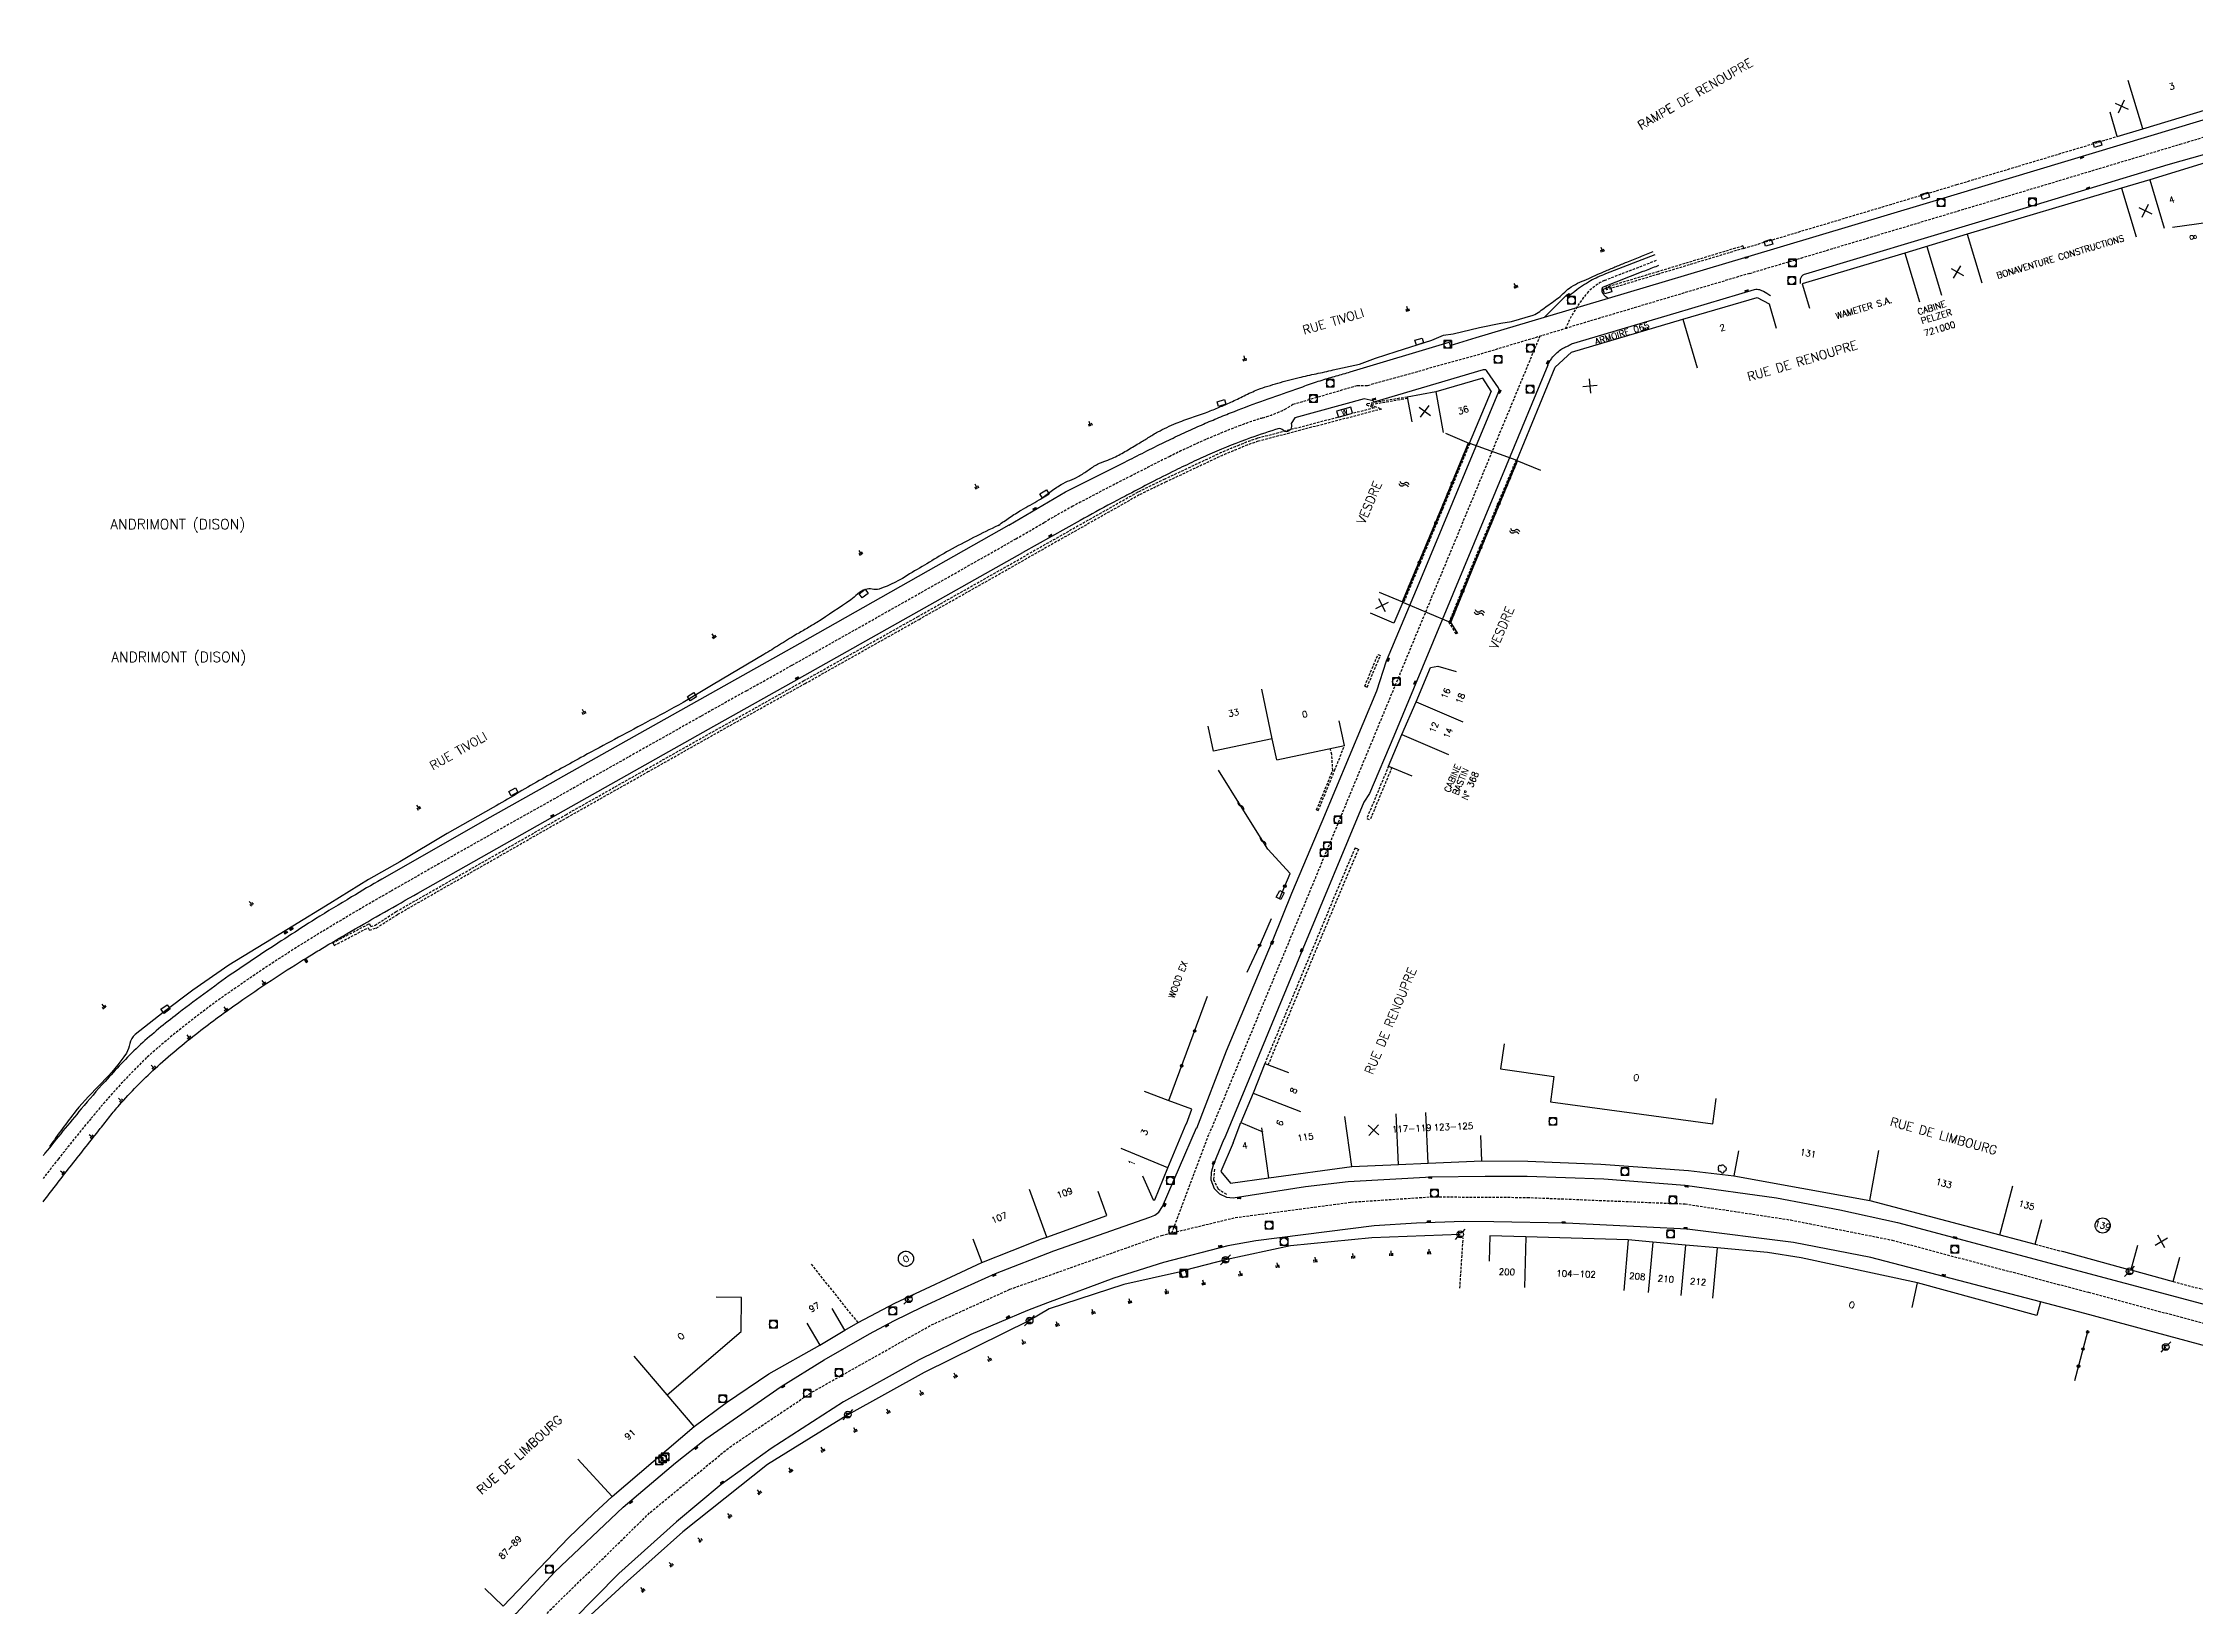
# Model space of a CAD drawing. Header units: millimetres. Extents: x 257000 to 258000, y 143999 to 144912.
# Drawn here: x 257000 to 257425.2, y 144549.3 to 144858.3 of the extents above; entities that cross this region are included whole.
import ezdxf
from ezdxf.enums import TextEntityAlignment as Align

# ---------------------------------------------------------------- set-up
doc = ezdxf.new("R2010")
doc.units = ezdxf.units.MM
doc.linetypes.add('DASHED', pattern=[0.75, 0.5, -0.25])
doc.layers.get('0').update_dxf_attribs({"linetype": 'CONTINUOUS'})
for name, color, linetype in [('W0001', 6, 'DASHED'), ('W0008', 7, 'CONTINUOUS'), ('W0100', 7, 'CONTINUOUS'), ('W0112', 1, 'DASHED'), ('W0120', 7, 'CONTINUOUS'), ('W0211', 2, 'CONTINUOUS'), ('W0300', 7, 'CONTINUOUS'), ('W0310', 3, 'CONTINUOUS'), ('W0322', 7, 'CONTINUOUS'), ('W0400', 7, 'CONTINUOUS'), ('W0420', 7, 'CONTINUOUS'), ('W0471', 7, 'CONTINUOUS'), ('W0500', 5, 'DASHED'), ('W0980', 7, 'CONTINUOUS'), ('W0984', 7, 'CONTINUOUS'), ('W0989', 7, 'CONTINUOUS'), ('W0991', 7, 'CONTINUOUS'), ('W1102', 7, 'CONTINUOUS'), ('W1471', 7, 'CONTINUOUS')]:
    doc.layers.add(name, color=color, linetype=linetype)
doc.styles.get("Standard").update_dxf_attribs({"font": 'romans.shx', "width": 0.85})

# ---------------------------------------------------------------- blocks, each defined once
blk = doc.blocks.new('t211o')
at = {"color": 0, "linetype": 'Continuous'}
for p, q in [((-0.29, 0.5), (-0.29, 0)), ((0, 1), (0, 0)), ((0.29, 0.5), (0.29, 0))]:
    blk.add_line(p, q, dxfattribs=at)
blk = doc.blocks.new('t991o')
at = {"color": 0, "linetype": 'Continuous'}
for p, q in [((-1, 1), (1, -1)), ((-1, -1), (1, 1))]:
    blk.add_line(p, q, dxfattribs=at)
blk = doc.blocks.new('t322o')
at = {"color": 0, "linetype": 'Continuous'}
for radius in [0.25, 0.15]:
    blk.add_circle((0, 0), radius, dxfattribs=at)
blk = doc.blocks.new('T471')
for p, q in [((-0.333334, 0.333334), (-0.333334, -0.333334)), ((-0.333334, 0.333334), (0.333334, 0.333334)), ((-0.333334, 0), (0, 0)), ((0.500001, 0.500001), (1.000002, 1.000002)), ((-0.500001, -0.500001), (-1.000002, -1.000002)), ((-0.333334, -0.333334), (0.333334, -0.333334))]:
    blk.add_line(p, q)
blk.add_ellipse((0, 0), major_axis=(0.471405, 0.471405), ratio=1, start_param=5.4977871438, end_param=11.780972451)
blk = doc.blocks.new('T420')
for p, q in [((0.75, 0.75), (-0.75, 0.75)), ((-0.75, 0.75), (-0.75, -0.75)), ((0.75, 0.75), (0.75, -0.75)), ((0.75, -0.75), (-0.75, -0.75))]:
    blk.add_line(p, q)
blk.add_ellipse((0, 0), major_axis=(-0.53, 0.53), ratio=1, start_param=3.926991, end_param=10.210176)
blk = doc.blocks.new('T400')
for p, q in [((-0.15, 0.3), (0.15, 0.3)), ((-0.15, -0.25), (-0.15, 0.3)), ((-0.15, 0.15), (0.15, 0.15)), ((-0.15, 0), (0.15, 0)), ((0.15, 0.3), (0.15, -0.25)), ((-0.15, -0.15), (0.15, -0.15)), ((-0.15, -0.25), (-0.15, -0.3)), ((-0.15, -0.3), (0.15, -0.3)), ((0.15, -0.3), (0.15, -0.25))]:
    blk.add_line(p, q)
blk = doc.blocks.new('T300')
for p, q in [((-0.8, 0.51), (-0.86, 0.34)), ((-0.86, 0.34), (-0.86, 0.17)), ((-0.86, 0.17), (-0.74, 0.06)), ((-0.69, 0.63), (-0.8, 0.51)), ((-0.8, -0.06), (-0.74, 0.06)), ((-0.74, 0.06), (-0.69, 0.11)), ((-0.57, 0.69), (-0.69, 0.63)), ((-0.46, 0.69), (-0.57, 0.69)), ((-0.29, 0.63), (-0.46, 0.69)), ((-0.29, 0.63), (-0.17, 0.74)), ((-0.23, 0.57), (-0.29, 0.63)), ((-0.17, 0.74), (-0.06, 0.8)), ((-0.06, 0.8), (0.06, 0.8)), ((0.06, 0.8), (0.23, 0.74)), ((0.23, 0.74), (0.34, 0.63)), ((0.34, 0.63), (0.4, 0.51)), ((0.46, 0.46), (0.34, 0.46)), ((0.4, 0.51), (0.4, 0.46)), ((0.57, 0.4), (0.46, 0.46)), ((0.57, 0.4), (0.69, 0.29)), ((0.69, 0.29), (0.74, 0.17)), ((0.74, 0.06), (0.69, -0.17)), ((0.74, 0.17), (0.74, 0.06)), ((-0.8, -0.17), (-0.8, -0.06)), ((-0.8, -0.23), (-0.8, -0.17)), ((-0.74, -0.34), (-0.8, -0.23)), ((-0.69, -0.4), (-0.74, -0.34)), ((-0.51, -0.46), (-0.69, -0.4)), ((-0.4, -0.46), (-0.51, -0.46)), ((-0.4, -0.46), (-0.34, -0.46)), ((-0.34, -0.46), (-0.34, -0.4)), ((-0.34, -0.51), (-0.34, -0.46)), ((-0.29, -0.63), (-0.34, -0.51)), ((-0.17, -0.74), (-0.29, -0.63)), ((-0.06, -0.8), (-0.17, -0.74)), ((0.06, -0.8), (-0.06, -0.8)), ((0.17, -0.74), (0.06, -0.8)), ((0.23, -0.69), (0.17, -0.74)), ((0.29, -0.46), (0.23, -0.46)), ((0.29, -0.63), (0.23, -0.69)), ((0.46, -0.4), (0.29, -0.46)), ((0.34, -0.51), (0.29, -0.63)), ((0.34, -0.51), (0.34, -0.46)), ((0.57, -0.34), (0.46, -0.4)), ((0.63, -0.29), (0.57, -0.34)), ((0.69, -0.17), (0.63, -0.29))]:
    blk.add_line(p, q)
blk = doc.blocks.new('T1471')
at = {"color": 0, "linetype": 'Continuous', "flags": 128}
blk.add_lwpolyline([(-0.75, -0.5), (-0.75, 0.5), (0.75, 0.5), (0.75, -0.5), (-0.75, -0.5)], dxfattribs=at)
blk = doc.blocks.new('t500o')
at = {"color": 0, "linetype": 'Continuous'}
for centre, start, end in [((-0.5, 0.625), 216.8699, 323.1301), ((0.5, -0.125), 36.8699, 143.1301), ((0.5, -0.625), 36.8699, 143.1301), ((-0.5, 0.125), 216.8699, 323.1301)]:
    blk.add_arc(centre, 0.625, start, end, dxfattribs=at)
blk = doc.blocks.new('t310o')
at = {"color": 0, "linetype": 'Continuous'}
for centre, start, end in [((-0.5, 0.38), 216.8699, 323.1304), ((0.5, -0.37), 36.8699, 143.1303)]:
    blk.add_arc(centre, 0.625, start, end, dxfattribs=at)

msp = doc.modelspace()

# ---------------------------------------------------------------- linework, layer by layer
at = {"layer": 'W0001'}
for p, q in [((257308.26, 144811.46), (257318.6, 144815.45)), ((257336.9, 144812.83), (257300.79, 144802.04)), ((257283.88, 144796.97), (257300.79, 144802.04)), ((257295.5, 144800.46), (257230.28, 144643.02)), ((257261.5, 144790.72), (257283.88, 144796.97)), ((257259.43, 144790.71), (257261.5, 144790.72)), ((257222.84, 144623.33), (257230.23, 144643.02))]:
    msp.add_line(p, q, dxfattribs=at)
for points in [[(257336.9, 144812.83), (257347.08, 144815.87), (257392.28, 144829.44), (257421.88, 144838.34), (257437.88, 144843.16), (257459.78, 144849.75)], [(257245.11, 144785.96), (257246.75, 144786.98), (257259.43, 144790.71)], [(257000, 144405.47), (257005.17, 144414.1), (257038.68, 144465.76), (257056.13, 144492.23), (257068.67, 144510.98), (257078.04, 144523.04), (257089.52, 144536.98), (257100.06, 144548.81), (257119.86, 144568.14), (257135.55, 144581.03), (257151.84, 144591.92), (257175.38, 144605.16), (257190.84, 144612.19), (257220.83, 144622.85), (257235.36, 144626.36), (257258.2, 144629.41), (257274.13, 144630.46), (257292.99, 144630.34), (257324.15, 144629.06), (257345, 144625.89), (257365.03, 144621.91), (257403.81, 144611.6), (257430.4, 144604.46)]]:
    msp.add_lwpolyline(points, dxfattribs=at)
for points in [[(257300.57, 144801.97, -0.080921), (257305.1, 144809.26, -0.080163), (257308.26, 144811.46)], [(257000, 144634.07, -0.003619), (257003.02, 144637.93, -0.008931), (257009.42, 144645.88, -0.028701), (257020.44, 144657.96, -0.031804), (257038.08, 144671.76, -0.016533), (257055.11, 144682.83, -0.007693), (257068.62, 144690.79, -0.00239), (257099.16, 144708.07, -0.000443), (257129.86, 144725.35, -0.000291), (257138.88, 144730.42, 0.000437), (257147.9, 144735.48, 0.001109), (257192.04, 144760.4, 0.002474), (257197.66, 144763.65, -0.006802), (257203.31, 144766.86, -0.006478), (257214.9, 144772.88, -0.005215), (257222.43, 144776.7, -0.010185), (257229.54, 144780.02, -0.011438), (257236.4, 144782.82, -0.014054), (257240.78, 144784.29, 0.035626), (257245.11, 144785.96)]]:
    msp.add_lwpolyline(points, format="xyb", dxfattribs=at)
at = {"layer": 'W0008'}
for p, q in [((257296.38, 144804.17), (257300.73, 144808.56)), ((257201.86, 144769.67), (257213.55, 144775.54)), ((257190.64, 144763.12), (257201.86, 144769.67))]:
    msp.add_line(p, q, dxfattribs=at)
for points in [[(257335.93, 144815.99), (257371.8, 144826.72), (257421, 144841.51), (257455.69, 144851.97, -0.008752), (257458.74, 144852.88, -0.018722), (257464.51, 144854.2, -0.013397), (257468.45, 144854.76), (257495.83, 144858.32)], [(257432.38, 144819.66), (257430.29, 144834.01), (257426.73, 144836.31), (257419.47, 144834.24), (257393.49, 144826.38), (257347.97, 144812.68, 0.07499), (257347.44, 144812.48, 0.109259), (257347.08, 144812.09, 0.098968), (257346.87, 144811.52, 0.095394), (257346.9, 144810.84)], [(257213.55, 144775.54, -0.002689), (257217.44, 144777.54, -0.004287), (257221.37, 144779.49, -0.003906), (257224.83, 144781.13, -0.004586), (257228.31, 144782.72, -0.003982), (257231.36, 144784.04, -0.006876), (257234.44, 144785.3, -0.007653), (257240.39, 144787.52, -0.000727), (257246.38, 144789.64, -0.000896), (257249.45, 144790.73, -0.007086), (257252.53, 144791.77, -0.008173), (257255.3, 144792.59, 0.003875), (257258.06, 144793.39), (257277.59, 144799.24), (257277.82, 144798.61), (257282.95, 144800.17), (257296.38, 144804.17), (257309.02, 144807.93), (257335.93, 144815.99)], [(257318.21, 144816.47), (257308.47, 144812.72, 0.035493), (257305.49, 144811.34, 0.032167), (257302.39, 144809.28, 0.025181), (257301.04, 144808.18), (257300.73, 144808.56)], [(257308.98, 144807.91, -0.103997), (257308.14, 144808.58, -0.113156), (257307.81, 144809.23, -0.059586), (257307.78, 144809.54, -0.068947), (257307.82, 144809.84, -0.038609), (257307.89, 144810.04, -0.191448), (257308.05, 144810.2), (257315.92, 144813.24, 0.000718), (257317.18, 144813.73, 0.00175), (257318.43, 144814.22, -0.005155), (257318.71, 144814.33, 0.008313), (257318.99, 144814.44)], [(257297.05, 144794.69, -0.034494), (257297.42, 144795.43, -0.033836), (257297.89, 144796.11, -0.033712), (257298.7, 144797.02, -0.037357), (257299.64, 144797.8, -0.051056), (257300.57, 144798.31, 0.026814), (257301.53, 144798.77), (257301.74, 144798.89), (257322.4, 144805.06), (257337.87, 144809.67)], [(257337.87, 144809.67, -0.106245), (257338.88, 144809.62, -0.069472), (257340.31, 144808.9, -0.031912), (257341.05, 144808.39)], [(257287.39, 144789.52, 0.072174), (257287.45, 144789.67, 0.070714), (257287.46, 144789.84, 0.138614), (257287.33, 144790.22), (257285.09, 144793.48, 0.145338), (257284.8, 144793.76, 0.173002), (257284.32, 144793.77), (257262.69, 144787.37), (257262.59, 144787.69), (257260.79, 144788.04), (257247.12, 144784.33), (257246.39, 144783.17), (257246.47, 144782.86, -0.523795), (257245.13, 144781.59, 0.189826), (257244.01, 144782.19, 0.013856), (257238.36, 144780.33, 0.013797), (257230.78, 144777.33, 0.009233), (257227.27, 144775.73, 0.004572), (257223.5, 144773.91, 0.003996), (257218.65, 144771.48, 0.00269), (257214.38, 144769.24, 0.002081), (257210.99, 144767.45, 0.004877), (257204.75, 144764.05), (257193.45, 144757.69)], [(257190.64, 144763.12), (257149.4, 144739.75), (257098.98, 144711.4), (257088.2, 144705.36), (257066.86, 144693.19, 0.005519), (257060.91, 144689.68, 0.004645), (257053.78, 144685.34, 0.006135), (257048.41, 144681.88)], [(257051.43, 144677.3, -0.001669), (257053.92, 144678.82, -0.001661), (257056.43, 144680.33, -0.001684), (257058.61, 144681.62, -0.001591), (257060.8, 144682.9, -0.001763), (257067.39, 144686.68, -0.000921), (257073.99, 144690.42), (257100.66, 144705.48), (257131.4, 144722.82), (257149.36, 144732.88), (257193.45, 144757.69)], [(257048.41, 144681.88, 0.009345), (257037.49, 144674.65, 0.012569), (257026.07, 144666.23, 0.021657), (257018.78, 144660.11, 0.019897), (257012.23, 144653.26, 0.009687), (257007.54, 144647.83, 0.005051), (257000.37, 144639.06, 0.000476), (257000, 144638.59)], [(257000, 144629.5, 0.002621), (257002.84, 144633.15, -0.002173), (257005.67, 144636.8, -0.000237), (257008.48, 144640.37, -0.00154), (257011.3, 144643.94, 0.001713), (257013.16, 144646.3, -0.015068), (257015.07, 144648.61, -0.0121), (257018.5, 144652.3, -0.012227), (257022.11, 144655.81, -0.013611), (257026.32, 144659.48, -0.006562), (257030.66, 144662.98, -0.008364), (257034.63, 144665.98, -0.006016), (257038.67, 144668.87, -0.00621), (257045, 144673.17, -0.00675), (257051.43, 144677.3)]]:
    msp.add_lwpolyline(points, format="xyb", dxfattribs=at)
for points in [[(257297.05, 144794.69), (257288.82, 144774.85), (257276.21, 144744.39), (257266.64, 144721.43), (257261.87, 144710.14), (257260.77, 144708.39), (257248.69, 144679.46), (257233.15, 144641.84)], [(257227.75, 144644.05), (257233.6, 144659.26), (257242.82, 144681.29), (257246.56, 144690.42), (257252.54, 144704.6), (257263.31, 144730.41), (257265.22, 144736.32), (257271.66, 144751.67), (257287.39, 144789.52)], [(257188.05, 144615.29), (257199.52, 144619.79), (257218.51, 144626.45), (257219.46, 144626.85), (257220.27, 144627.43), (257220.97, 144628.54), (257227.69, 144644.06)], [(257233.09, 144641.85), (257230.99, 144636.74), (257230.58, 144635.27), (257230.54, 144633.83), (257231.2, 144632.13), (257232.28, 144631.05), (257233.62, 144630.38), (257234.92, 144630.24), (257249.26, 144632.53), (257257.65, 144633.49), (257274.11, 144634.42), (257284.68, 144634.56), (257292.96, 144634.51)], [(257284.03, 144637.57), (257293.13, 144637.51), (257307.55, 144636.9), (257324.83, 144635.64), (257333.79, 144634.61)], [(257292.96, 144634.51), (257308.1, 144634.01), (257324.11, 144632.76), (257342.19, 144630.29), (257354.7, 144627.9), (257366.1, 144625.4), (257433, 144607.55), (257456.06, 144601.53), (257474.63, 144597.34)], [(257286.42, 144625.55), (257280.39, 144625.56), (257271.13, 144625.27), (257262.77, 144624.74), (257239.45, 144621.8), (257233.9, 144620.8), (257221.18, 144617.46), (257211.42, 144614.37), (257198.27, 144609.5), (257194.33, 144608)], [(257523.82, 144581.78), (257508.61, 144583.57), (257492.44, 144586.02), (257483.58, 144587.52), (257461.43, 144592.21), (257445.58, 144596.06), (257429.7, 144600.27), (257403.06, 144607.43), (257394.35, 144609.75), (257360.85, 144618.48), (257345.6, 144621.47), (257324.55, 144624.05), (257300.66, 144625.24), (257286.42, 144625.55)], [(257398.86, 144619.63), (257411.51, 144616.2), (257412.16, 144616.03)], [(257114.55, 144569.15), (257124.86, 144577.95), (257130.87, 144582.69), (257145.7, 144593.03), (257154.19, 144598.27), (257163.17, 144603.4), (257167.97, 144605.94), (257173.64, 144608.74), (257179.88, 144611.65), (257188.05, 144615.29)], [(257158.3, 144604.1), (257160.89, 144605.62), (257168.16, 144609.46), (257185.31, 144617.51)], [(257225.86, 144614.78), (257225.55, 144615.95), (257224.55, 144615.64), (257224.85, 144614.51), (257225.86, 144614.78)], [(257394.35, 144609.75), (257393.59, 144607), (257370.03, 144613.5)], [(257194.33, 144608), (257183.17, 144603.25), (257172.94, 144598.26), (257158.02, 144589.96), (257143.76, 144580.77), (257133.87, 144573.63), (257125.04, 144566.25), (257113.69, 144556.1), (257104.49, 144546.78), (257099.93, 144541.71), (257093.77, 144534.68), (257080.73, 144518.65), (257073.44, 144509.35), (257069.17, 144503.58), (257066.54, 144499.79)], [(257128.53, 144585.12), (257134.91, 144589.87), (257143.27, 144595.48), (257153.35, 144601.17)], [(257000, 144413.43), (257001.98, 144416.6), (257008.21, 144426.44), (257035.51, 144469.3), (257053.19, 144496.32), (257060.32, 144506.92), (257066.09, 144514.75), (257075.22, 144526.57), (257086.05, 144539.55), (257093.42, 144548.2), (257101.01, 144556.39), (257114.55, 144569.15)]]:
    msp.add_lwpolyline(points, dxfattribs=at)
at = {"layer": 'W0100'}
for p, q in [((257409.48, 144839.88), (257408.07, 144844.67)), ((257347.29, 144810.74), (257348.73, 144805.95)), ((257338.39, 144808.08), (257340.76, 144806.79)), ((257340.76, 144806.79), (257342.17, 144801.99)), ((257290.97, 144775.88), (257298.49, 144794.34)), ((257285.91, 144789.6), (257281.55, 144779.25)), ((257255.38, 144785.62), (257255.71, 144784.44)), ((257255.71, 144784.44), (257258.48, 144785.22)), ((257269.32, 144788.41), (257270.21, 144783.49)), ((257281.55, 144779.25), (257276.95, 144781.2)), ((257290.97, 144775.88), (257295.6, 144773.99)), ((257268.42, 144747.9), (257263.81, 144749.84)), ((257268.42, 144747.9), (257266.68, 144743.77)), ((257266.68, 144743.77), (257262.07, 144745.7)), ((257273.91, 144735.02), (257275.37, 144735.28)), ((257275.37, 144735.28), (257278.99, 144734.21)), ((257231.04, 144718.49), (257230.01, 144723.38)), ((257256.93, 144719.58), (257255.9, 144724.47)), ((257265.63, 144715.53), (257268.27, 144721.76)), ((257243.54, 144716.75), (257256.93, 144719.58)), ((257265.63, 144715.53), (257270.23, 144713.57)), ((257241.21, 144656.81), (257245.86, 144654.99)), ((257222.13, 144649.5), (257217.44, 144651.25)), ((257226.81, 144647.75), (257222.13, 144649.5)), ((257225.74, 144644.88), (257226.81, 144647.75)), ((257234.98, 144641.09), (257236.47, 144645.11))]:
    msp.add_line(p, q, dxfattribs=at)
for points in [[(257409.48, 144839.88), (257414.56, 144841.38), (257429.52, 144845.94), (257429.48, 144846.06), (257429.76, 144846.19), (257439.2, 144849.01)], [(257430.89, 144819.16), (257430.33, 144823.26), (257428.95, 144833.39), (257426.83, 144834.69), (257415.91, 144831.32), (257410.35, 144829.66), (257379.86, 144820.55), (257367.56, 144816.81), (257347.29, 144810.74)], [(257298.49, 144794.34), (257301.76, 144797.26), (257323.73, 144803.77), (257338.39, 144808.08)], [(257285.91, 144789.6), (257284.21, 144792.14), (257274.97, 144789.44), (257269.32, 144788.41)], [(257258.48, 144785.22), (257258.16, 144786.39), (257255.38, 144785.62)], [(257268.27, 144721.76), (257271.08, 144728.24), (257273.91, 144735.02)], [(257243.54, 144716.75), (257242.66, 144720.94), (257231.04, 144718.49)], [(257288.43, 144660.68), (257287.72, 144655.73), (257298.25, 144654.23), (257297.57, 144649.21), (257329.62, 144644.89), (257330.28, 144649.85)], [(257241.21, 144656.81), (257238.91, 144650.96), (257236.47, 144645.11)], [(257217.07, 144634.63), (257219.17, 144629.87), (257219.47, 144629.89), (257222.08, 144636.19), (257225.68, 144644.88)], [(257234.92, 144641.1), (257232.54, 144635.46), (257234.43, 144633.16), (257241.98, 144634.19), (257258.36, 144636.43), (257267.58, 144636.84), (257273.45, 144637.1), (257284.03, 144637.57), (257283.81, 144642.57)], [(257334.68, 144639.53), (257333.79, 144634.61), (257360.64, 144629.74), (257386.28, 144622.97), (257393.3, 144621.12), (257394.58, 144625.95)], [(257191.35, 144619.83), (257197.13, 144622.13), (257198.17, 144622.51), (257209.99, 144626.8), (257208.28, 144631.5)], [(257183.52, 144622.17), (257185.31, 144617.51), (257191.35, 144619.83)], [(257368.99, 144608.61), (257370.03, 144613.5), (257347.07, 144618.39), (257340.43, 144619.49), (257330.49, 144620.38), (257324.23, 144620.94), (257317.77, 144621.52), (257312.96, 144621.95), (257292.74, 144622.54), (257285.65, 144622.74), (257285.5, 144617.75)], [(257413.48, 144620.85), (257412.16, 144616.03), (257420.5, 144613.74), (257421.82, 144618.57)], [(257103.73, 144563.13), (257108.74, 144567.95), (257112.34, 144571.28), (257128.53, 144585.12), (257123.2, 144591.36), (257137.8, 144603.88), (257137.91, 144610.59), (257132.91, 144610.66)], [(257150.8, 144605.48), (257153.35, 144601.17), (257158.3, 144604.1), (257155.76, 144608.41)], [(257087.19, 144553.08), (257090.8, 144549.63), (257103.73, 144563.13)]]:
    msp.add_lwpolyline(points, dxfattribs=at)
at = {"layer": 'W0112'}
for p, q in [((257335.59, 144818.25), (257335.73, 144817.77)), ((257308.5, 144810.06), (257308.65, 144809.58)), ((257315.9, 144801.95), (257316.65, 144802.18)), ((257315.9, 144801.95), (257315.99, 144801.66)), ((257316.65, 144802.18), (257316.74, 144801.89)), ((257315.99, 144801.66), (257316.74, 144801.89)), ((257269.37, 144788.11), (257262.09, 144786.89)), ((257262.09, 144786.89), (257264.25, 144786.04)), ((257281.55, 144779.25), (257281.64, 144779.22)), ((257290.82, 144775.94), (257290.97, 144775.88)), ((257268.42, 144747.9), (257268.6, 144747.83)), ((257279.2, 144741.77), (257278.94, 144741.62)), ((257260.93, 144731.32), (257263.54, 144737.57)), ((257261.39, 144731.13), (257264.01, 144737.38)), ((257263.54, 144737.57), (257264.01, 144737.38)), ((257260.93, 144731.32), (257261.39, 144731.13)), ((257254.97, 144714.63), (257256.93, 144719.58)), ((257251.76, 144706.76), (257254.97, 144714.63)), ((257265.63, 144715.53), (257261.32, 144705.16)), ((257266.27, 144715.25), (257261.97, 144704.89)), ((257251.43, 144706.89), (257251.76, 144706.76)), ((257261.32, 144705.16), (257261.97, 144704.89)), ((257259.01, 144699.38), (257259.66, 144699.1)), ((257057.21, 144680.63), (257057.49, 144680.1)), ((257279.7, 144612.42), (257280.37, 144622.39)), ((257393.3, 144621.12), (257398.86, 144619.63)), ((257160.89, 144605.62), (257151.59, 144617.28)), ((257420.5, 144613.74), (257427.52, 144611.87))]:
    msp.add_line(p, q, dxfattribs=at)
for points in [[(257335.73, 144817.77), (257377.79, 144830.36), (257409.48, 144839.88)], [(257335.59, 144818.25), (257318.81, 144813.17), (257308.5, 144810.06)], [(257335.73, 144817.77), (257318.96, 144812.7), (257308.65, 144809.58)], [(257269.32, 144788.41), (257261.3, 144787.06), (257261.27, 144786.89), (257262.81, 144786.28)], [(257281.36, 144779.33), (257276.07, 144766.53), (257268.32, 144747.95)], [(257281.64, 144779.22), (257276.34, 144766.41), (257268.6, 144747.83)], [(257278.94, 144741.62), (257277.59, 144743.88), (257282.05, 144754.9), (257290.82, 144775.94)], [(257279.2, 144741.77), (257277.93, 144743.91), (257282.33, 144754.78), (257291.1, 144775.83)], [(257057.21, 144680.63), (257064.38, 144684.41), (257064.7, 144683.85), (257065.54, 144684.09), (257069.7, 144686.78), (257103.18, 144705.92), (257119.05, 144714.89), (257131.45, 144721.89), (257150.14, 144732.35), (257172.63, 144745.02), (257194.18, 144757.2)], [(257057.49, 144680.1), (257064.15, 144683.61), (257064.42, 144683.15), (257065.79, 144683.54), (257070.02, 144686.26), (257103.48, 144705.4), (257119.35, 144714.36), (257131.74, 144721.37), (257150.44, 144731.83), (257172.93, 144744.5), (257194.47, 144756.68)], [(257251.43, 144706.89), (257254.62, 144714.69), (257254.42, 144717.81), (257254.12, 144718.99)], [(257259.01, 144699.38), (257254.63, 144689.04), (257241.21, 144656.81)], [(257259.66, 144699.1), (257255.27, 144688.77), (257241.86, 144656.56)], [(257231.26, 144635.89), (257231.07, 144633.89), (257231.95, 144632.06), (257233.64, 144630.95)]]:
    msp.add_lwpolyline(points, dxfattribs=at)
for points in [[(257262.81, 144786.28), (257239.78, 144780.26, 0.030434), (257236.16, 144778.91, 0.015744), (257231.92, 144777.13), (257221.45, 144772.19, 0.003113), (257218.72, 144770.88, 0.015473), (257216.12, 144769.6), (257194.18, 144757.2)], [(257264.25, 144786.04), (257239.94, 144779.68, 0.030437), (257236.38, 144778.36, 0.015744), (257232.18, 144776.59), (257221.7, 144771.65, 0.003113), (257218.99, 144770.34, 0.015473), (257216.41, 144769.08), (257194.47, 144756.68)]]:
    msp.add_lwpolyline(points, format="xyb", dxfattribs=at)
at = {"layer": 'W0120'}
msp.add_lwpolyline([(257268.32, 144747.95), (257268.6, 144747.83), (257277.93, 144743.91), (257282.33, 144754.78), (257291.1, 144775.83), (257290.82, 144775.94), (257281.64, 144779.22), (257281.55, 144779.25), (257281.36, 144779.33), (257276.07, 144766.53), (257268.32, 144747.95)], dxfattribs=at)
at = {"layer": 'W0211'}
for points in [[(257188.58, 144763.07, -0.013023), (257190.82, 144764.63, -0.007368), (257193.12, 144766.1, -0.016631), (257194.88, 144767.08, 0.018938), (257196.63, 144768.08, 0.022144), (257198.78, 144769.62, -0.031233), (257200.96, 144771.12, -0.032159), (257202.71, 144771.96, 0.0262), (257204.46, 144772.77, 0.026184), (257206.32, 144773.97, -0.032211), (257208.19, 144775.14, -0.032215), (257209.8, 144775.82, 0.026078), (257211.42, 144776.47, 0.019121), (257213.89, 144777.82, -0.001405), (257216.31, 144779.26, 0.007814), (257218.18, 144780.4, -0.017254), (257220.06, 144781.52, -0.01303), (257221.86, 144782.42, -0.011738), (257223.69, 144783.23, -0.017383), (257226.76, 144784.35, 0.011987), (257229.84, 144785.44, 0.007201), (257232.18, 144786.39, 0.004412), (257234.49, 144787.39, 0.010832), (257237.14, 144788.67, -0.02166), (257239.83, 144789.89, -0.018551), (257241.79, 144790.57, -0.003707), (257243.79, 144791.16, -0.006827), (257245.86, 144791.74, -0.005014), (257247.95, 144792.27, -0.007442), (257251.33, 144793.02, 0.003935), (257254.71, 144793.76), (257259.86, 144794.93), (257263.02, 144796.12), (257267.1, 144797.43), (257274.18, 144799.65), (257276.46, 144800.61), (257278.4, 144800.88), (257283.57, 144802.12), (257287.77, 144803.01), (257289.89, 144803.35), (257294.15, 144804.58, 0.094217), (257295.48, 144805.31, -0.013961), (257296.65, 144806.21, 0.004799), (257297.91, 144807.1, 0.0112), (257299.15, 144808.02, 0.022045), (257300.4, 144809.13, -0.044417), (257301.7, 144810.19, -0.040953), (257303.39, 144811.08, 0.005227), (257305.14, 144811.84, -0.00313), (257306.82, 144812.6, -0.003947), (257308.51, 144813.34, -0.004792), (257310.59, 144814.21, 0.000571), (257312.69, 144815.06, -0.000399), (257315.27, 144816.12, -0.000417), (257317.86, 144817.17)], [(257188.58, 144763.07, 0.014247), (257178.86, 144758.09, 0.011412), (257174.97, 144755.8, -0.012185), (257171.07, 144753.51, -0.065002), (257165.05, 144750.48, -0.091023), (257163.7, 144750.48, 0.110533), (257162.34, 144750.43, 0.098646), (257160.81, 144749.49, -0.027294), (257159.47, 144748.37, -0.011218), (257152.74, 144743.9, -0.009447), (257150.63, 144742.64, 0.005149), (257148.51, 144741.41, 0.004406), (257145.4, 144739.48, -0.00611), (257142.27, 144737.57), (257132.32, 144731.67), (257126.36, 144728.11, -0.010462), (257118.94, 144724.08, -0.000824), (257112.84, 144720.8, 0.00167), (257106.74, 144717.5, 0.004169), (257097.96, 144712.66, 0.004482), (257093.41, 144710.01, -0.003947), (257088.86, 144707.36), (257079.79, 144702.19), (257070.41, 144696.62), (257064.23, 144693.12), (257056.61, 144688.37), (257049.28, 144683.89)], [(257049.28, 144683.89), (257036.68, 144676.19), (257029.55, 144671.25), (257023.72, 144666.83), (257018.18, 144662.52, 0.159514), (257017.13, 144660.72, -0.075632), (257016.46, 144658.86, -0.047871), (257011.6, 144653, 0.02337), (257006.47, 144647.42, 0.02086), (257001.3, 144640.39)], [(257000, 144629.5, 0.002621), (257002.84, 144633.15, -0.002173), (257005.67, 144636.8, -0.000237), (257008.48, 144640.37, -0.00154), (257011.3, 144643.94, 0.001713), (257013.16, 144646.3, -0.015068), (257015.07, 144648.61, -0.0121), (257018.5, 144652.3, -0.012227), (257022.11, 144655.81, -0.013611), (257026.32, 144659.48, -0.006562), (257030.66, 144662.98, -0.008364), (257034.63, 144665.98, -0.006016), (257038.67, 144668.87, -0.00621), (257045, 144673.17, -0.00675), (257051.43, 144677.3)]]:
    msp.add_lwpolyline(points, format="xyb", dxfattribs=at)
for points in [[(257279.76, 144623.05), (257262.33, 144622.33), (257246.26, 144620.75), (257233.43, 144618.01), (257225.55, 144615.95), (257224.55, 144615.64), (257213.36, 144613.16), (257198.63, 144608.37), (257194.75, 144606.01)], [(257194.75, 144606.01), (257173.93, 144595.76), (257158.88, 144587.43), (257142.99, 144577.59), (257126.33, 144564.31), (257115.36, 144554.56), (257106.47, 144546.42), (257097.71, 144535.51), (257095.52, 144532.8)]]:
    msp.add_lwpolyline(points, dxfattribs=at)
at = {"layer": 'W0310'}
msp.add_lwpolyline([(257246.2, 144694.31), (257241.82, 144699.09), (257236.73, 144707.24), (257232.03, 144714.72)], dxfattribs=at)
at = {"layer": 'W0322'}
for p, q in [((257244.09, 144689.33), (257246.2, 144694.31)), ((257222.22, 144649.47), (257229.9, 144670.08)), ((257403.63, 144603.78), (257401.05, 144594.12))]:
    msp.add_line(p, q, dxfattribs=at)
for points in [[(257281.46, 144779.29), (257276.18, 144766.46), (257268.44, 144747.89)], [(257279.3, 144741.69), (257277.76, 144744.15), (257282.24, 144754.95), (257290.96, 144775.88)], [(257237.69, 144674.83), (257240.54, 144680.91), (257242.53, 144685.44)]]:
    msp.add_lwpolyline(points, dxfattribs=at)
at = {"layer": 'W1102'}
for p, q in [((257414.56, 144841.38), (257411.65, 144850.94)), ((257410.35, 144829.66), (257413.22, 144820.08)), ((257415.91, 144831.32), (257418.77, 144821.74)), ((257430.33, 144823.26), (257420.42, 144821.91)), ((257379.86, 144820.55), (257382.77, 144810.98)), ((257367.56, 144816.81), (257370.47, 144807.24)), ((257371.87, 144818.12), (257374.77, 144808.55)), ((257323.73, 144803.77), (257326.55, 144794.18)), ((257274.97, 144789.44), (257276.43, 144781.42)), ((257242.66, 144720.94), (257240.59, 144730.73)), ((257271.08, 144728.24), (257280.26, 144724.26)), ((257268.27, 144721.76), (257277.45, 144717.79)), ((257238.91, 144650.96), (257248.22, 144647.31)), ((257236.47, 144645.11), (257240.79, 144643.3)), ((257258.36, 144636.43), (257257.01, 144646.34)), ((257267.58, 144636.84), (257267.13, 144646.83)), ((257273.45, 144637.1), (257273, 144647.09)), ((257241.98, 144634.19), (257240.63, 144644.1)), ((257222.08, 144636.19), (257212.84, 144640.02)), ((257360.64, 144629.74), (257362.42, 144639.58)), ((257198.17, 144622.51), (257194.76, 144631.91)), ((257386.28, 144622.97), (257388.84, 144632.64)), ((257292.74, 144622.54), (257292.45, 144612.54)), ((257312.96, 144621.95), (257312.07, 144611.99)), ((257317.77, 144621.52), (257316.88, 144611.55)), ((257324.23, 144620.94), (257323.34, 144610.98)), ((257330.49, 144620.38), (257329.6, 144610.42)), ((257123.2, 144591.36), (257116.69, 144598.96)), ((257112.34, 144571.28), (257105.55, 144578.63))]:
    msp.add_line(p, q, dxfattribs=at)
for points in [[(257406.59, 144623.29), (257406.28, 144623.32), (257405.98, 144623.42), (257405.71, 144623.58), (257405.48, 144623.79), (257405.29, 144624.04), (257405.17, 144624.33), (257405.1, 144624.63), (257405.1, 144624.95), (257405.17, 144625.26), (257405.29, 144625.54), (257405.48, 144625.8), (257405.71, 144626.01), (257405.98, 144626.16), (257406.28, 144626.26), (257406.59, 144626.29), (257406.9, 144626.26), (257407.2, 144626.16), (257407.47, 144626.01), (257407.71, 144625.8), (257407.89, 144625.54), (257408.02, 144625.26), (257408.08, 144624.95), (257408.08, 144624.63), (257408.02, 144624.33), (257407.89, 144624.04), (257407.71, 144623.79), (257407.47, 144623.58), (257407.2, 144623.42), (257406.9, 144623.32)], [(257171.06, 144619.53), (257171.32, 144619.36), (257171.54, 144619.13), (257171.7, 144618.86), (257171.81, 144618.57), (257171.85, 144618.26), (257171.82, 144617.94), (257171.73, 144617.64), (257171.59, 144617.37), (257171.38, 144617.13), (257171.13, 144616.94), (257170.85, 144616.8), (257170.55, 144616.73), (257170.23, 144616.72), (257169.92, 144616.78), (257169.64, 144616.9), (257169.38, 144617.07), (257169.16, 144617.3), (257169, 144617.57), (257168.89, 144617.86), (257168.85, 144618.17), (257168.87, 144618.49), (257168.96, 144618.79), (257169.11, 144619.06), (257169.32, 144619.3), (257169.56, 144619.49), (257169.85, 144619.63), (257170.15, 144619.7), (257170.46, 144619.71), (257170.77, 144619.65)]]:
    msp.add_lwpolyline(points, close=True, dxfattribs=at)

# ---------------------------------------------------------------- block references
at = {"layer": 'W0211'}
for p, rotation in [((257307.9, 144817.11), 21.29736675764417), ((257290.88, 144809.99), 30.31122204682336), ((257269.42, 144805.37), 14.20675613495717), ((257237.25, 144795.55), 11.30993630417137), ((257206.81, 144782.74), 21.66595108601473), ((257184.41, 144770.34), 26.05350068429085), ((257161.55, 144757.28), 31.08751402713033), ((257132.62, 144740.82), 34.43897856982886), ((257106.89, 144725.87), 29.19749140076108), ((257074.29, 144707.01), 34.24904466938915), ((257041.34, 144688.03), 42.373582007876), ((257043.76, 144672.36), 33.74705308614989), ((257012.19, 144667.71), 37.74681186410936), ((257036.26, 144667.17), 35.646993147194), ((257028.99, 144661.65), 38.62285192705519), ((257022.04, 144655.74), 42.82587713471424), ((257015.64, 144649.25), 47.90775644325718), ((257009.89, 144642.16), 51.63583761679021), ((257004.26, 144634.99), 52.1766793160285), ((257258.63, 144618.29), 5.620533829000523), ((257266.11, 144618.81), 2.561822266665635), ((257273.6, 144619.13), 2.361070318161449), ((257236.43, 144614.85), 13.71085092158378), ((257243.75, 144616.47), 12.06729757517334), ((257251.17, 144617.55), 5.721194902327332), ((257221.85, 144611.33), 13.33956238507895), ((257229.15, 144613.07), 13.71085092158378), ((257207.4, 144607.34), 18.93331343463061), ((257214.6, 144609.43), 15.45435775448961), ((257193.69, 144601.4), 26.2060943633224), ((257200.3, 144604.91), 18.93331343463061), ((257186.96, 144598.09), 26.23280858603138), ((257180.23, 144594.78), 26.23280858603138), ((257173.55, 144591.37), 28.97343445881468), ((257160.46, 144584.04), 29.49219539646229), ((257166.99, 144587.73), 28.97343445881468), ((257154.06, 144580.14), 31.77238895679826), ((257147.75, 144576.09), 33.3402427045155), ((257141.6, 144571.8), 38.55227299104053), ((257135.74, 144567.13), 38.55227299104053), ((257129.93, 144562.38), 40.56856688842902), ((257124.24, 144557.5), 40.56856688842902), ((257118.62, 144552.53), 41.90931641280109)]:
    msp.add_blockref('t211o', p, dxfattribs=dict(at, rotation=rotation))
at = {"layer": 'W0300'}
msp.add_blockref('T300', (257331.55, 144635.95), dxfattribs=at)
at = {"layer": 'W0310'}
for p, rotation in [((257236.45, 144707.68), 302.1228347847662), ((257240.85, 144700.64), 301.9861217183392)]:
    msp.add_blockref('t310o', p, dxfattribs=dict(at, rotation=rotation))
at = {"layer": 'W0322'}
for p, rotation in [((257278.22, 144771.44), 157.6447311960786), ((257274.98, 144763.58), 157.3783401580697), ((257287.38, 144767.28), 337.4056146972874), ((257271.71, 144755.74), 157.3783401580697), ((257283.8, 144758.68), 337.4056146972874), ((257280.22, 144750.08), 337.4575702387564), ((257245.14, 144691.82), 337.0391494351068), ((257240.16, 144680.11), 334.936742076496), ((257227.34, 144663.21), 339.5614016918091), ((257224.78, 144656.34), 339.5614016918091), ((257403.63, 144603.78), 255.0966313564339), ((257402.73, 144600.4), 255.0966313564339), ((257401.83, 144597.02), 255.0966313564339)]:
    msp.add_blockref('t322o', p, dxfattribs=dict(at, rotation=rotation))
at = {"layer": 'W0400'}
for p, rotation in [((257402.47, 144835.76), 286.9075272247633), ((257403.77, 144829.64), 107.4670786333711), ((257336.26, 144815.96), 281.5328786876369), ((257301.1, 144808.57), 308.5366462883076), ((257336.35, 144809.37), 103.7447348187408), ((257297.09, 144795.26), 154.9145449859954), ((257287.56, 144789.5), 339.8698385774176), ((257262.77, 144788), 101.9137796683139), ((257195.76, 144766.31), 300.5764979427647), ((257198.89, 144761.01), 120.5765065941866), ((257265.52, 144736.59), 343.2897552759781), ((257148.91, 144732.89), 119.7730031402264), ((257270.85, 144731.98), 162.5894646317986), ((257100.59, 144705.73), 115.894657804953), ((257047.91, 144682.63), 300.9885222742565), ((257049.01, 144683.33), 302.1187683177318), ((257242.64, 144680.67), 340.0113669272095), ((257248.46, 144679.08), 160.9424328153418), ((257051.94, 144677.05), 31.06277576520189), ((257231.1, 144637.15), 336.3194244364407), ((257273.84, 144634.28), 92.31113145276142), ((257324.48, 144632.57), 82.2720122038706), ((257221.41, 144628.87), 336.9384804677065), ((257236.15, 144630.26), 99.06482844046573), ((257273.6, 144625.58), 91.53043918201477), ((257300.22, 144625.38), 88.77417181550499), ((257324.3, 144624.25), 86.64390586070404), ((257232.4, 144620.7), 284.2470610020767), ((257377.49, 144622.39), 74.75381004543054), ((257187.77, 144615.01), 293.5879640916723), ((257375.26, 144614.98), 75.6148442391565), ((257190.51, 144606.69), 112.5934077188934), ((257166.59, 144605.06), 298.035455557482), ((257146.08, 144593), 122.4185955326518), ((257128.93, 144580.86), 307.8865632345123), ((257134.06, 144573.98), 305.6211019897376), ((257116.02, 144570.15), 309.7367254757148)]:
    msp.add_blockref('T400', p, dxfattribs=dict(at, rotation=rotation))
at = {"layer": 'W0420'}
for p in [(257374.7, 144826.8), (257392.72, 144826.91), (257345.33, 144814.91), (257345.22, 144811.42), (257301.73, 144807.51), (257277.32, 144798.84), (257293.63, 144798.04), (257287.24, 144795.83), (257254.1, 144791.14), (257293.54, 144789.94), (257250.76, 144788.1), (257267.18, 144732.22), (257255.61, 144704.91), (257253.53, 144699.78), (257252.89, 144698.39), (257298.06, 144645.34), (257312.27, 144635.45), (257222.54, 144633.63), (257274.68, 144631.16), (257321.74, 144629.82), (257223.01, 144623.83), (257242.01, 144624.83), (257321.28, 144623.12), (257244.99, 144621.59), (257377.39, 144620.08), (257225.15, 144615.33), (257167.71, 144607.9), (257144.15, 144605.3), (257157.1, 144595.74), (257134.16, 144590.56), (257150.85, 144591.63), (257121.63, 144578.26), (257122.29, 144578.69), (257122.8, 144579.08), (257099.92, 144556.89)]:
    msp.add_blockref('T420', p, dxfattribs=at)
at = {"layer": 'W0471'}
for p in [(257279.76, 144623.05), (257233.43, 144618.01), (257411.92, 144615.74), (257170.9, 144610.23), (257194.75, 144606.01), (257419.06, 144600.79), (257158.88, 144587.43)]:
    msp.add_blockref('T471', p, dxfattribs=at)
at = {"layer": 'W0500'}
for p, rotation in [((257268.69, 144771.19), 339.3045490129762), ((257290.52, 144761.9), 338.5522634400545), ((257283.56, 144745.84), 338.5522634400545)]:
    msp.add_blockref('t500o', p, dxfattribs=dict(at, rotation=rotation))
at = {"layer": 'W0991'}
for p, rotation in [((257410.34, 144845.85), 19.90376228015144), ((257415.02, 144825.21), 19.50245269423452), ((257377.89, 144813.1), 14.56027807497499), ((257305.41, 144790.61), 49.76364679311102), ((257272.78, 144785.59), 7.907168389384038), ((257264.35, 144747.28), 72.18110128170193), ((257262.66, 144643.63), 272.5537531166489), ((257418.18, 144621.64), 74.66735178569485)]:
    msp.add_blockref('t991o', p, dxfattribs=dict(at, rotation=rotation))
at = {"layer": 'W1471'}
for p, rotation in [((257405.58, 144838.4), 16.86126817474761), ((257371.57, 144828.14), 17.94090251647318), ((257340.61, 144818.89), 17.23039891825178), ((257308.83, 144809.46), 15.8171508167061), ((257271.68, 144799.36), 17.29820903633166), ((257232.64, 144787.23), 17.1875053302641), ((257197.7, 144769.26), 30.6142365591618), ((257162, 144749.59), 36.4515894314215), ((257128.11, 144729.23), 30.39793812852584), ((257092.83, 144710.46), 29.37808160241622), ((257244.25, 144690.07), 63.51561296095007), ((257024.18, 144667.54), 36.45301011076887)]:
    msp.add_blockref('T1471', p, dxfattribs=dict(at, rotation=rotation))

# ---------------------------------------------------------------- texts
at = {"layer": 'W0500'}
for p in [(257261.82, 144767.57), (257287.95, 144742.85)]:
    msp.add_text('VESDRE', height=1.75, rotation=67.1724, dxfattribs=at).set_placement(p, align=Align.MIDDLE)
at = {"layer": 'W0980'}
for p in [(257026.59, 144763.17), (257026.79, 144736.94)]:
    msp.add_text('ANDRIMONT (DISON)', height=2, dxfattribs=at).set_placement(p, align=Align.MIDDLE)
at = {"layer": 'W0984'}
for s, rotation, p in [('BONAVENTURE CONSTRUCTIONS', 16.6338, (257398.26, 144816.11)), ('WAMETER S.A.', 16.6572, (257359.44, 144806.02)), ('CABINE', 16.9164, (257372.84, 144806.04)), ('ARMOIRE 065', 17.28, (257311.72, 144800.96)), ('PELZER', 16.9164, (257373.77, 144804.31)), ('721000', 16.9164, (257374.4, 144801.9)), ('W', 15.5367, (257256.94, 144785.4)), ('CABINE', 67.0041, (257278.25, 144713.11)), ('BASTIN', 67.0041, (257279.84, 144712.47)), ('N° 368', 67.0041, (257281.75, 144711.65)), ('WOOD EX', 69.561, (257224.05, 144673.34))]:
    msp.add_text(s, height=1.25, rotation=rotation, dxfattribs=at).set_placement(p, align=Align.MIDDLE)
at = {"layer": 'W0989'}
for s, rotation, p in [('RAMPE DE RENOUPRE', 29.9047, (257326.16, 144848.28)), ('RUE TIVOLI', 16.6968, (257254.7, 144803.35)), ('RUE DE RENOUPRE', 16.5672, (257347.32, 144795.57)), ('RUE TIVOLI', 29.6901, (257081.98, 144718.52)), ('RUE DE RENOUPRE', 67.2903, (257266.02, 144665.22)), ('RUE DE LIMBOURG', 344.5659, (257375.22, 144642.48)), ('RUE DE LIMBOURG', 42.3132, (257094.07, 144579.53))]:
    msp.add_text(s, height=1.75, rotation=rotation, dxfattribs=at).set_placement(p, align=Align.MIDDLE)
at = {"layer": 'W0991'}
for s, rotation, p in [('3', 16.9641, (257420.25, 144849.79)), ('4', 17.1549, (257420.23, 144827.38)), ('8', 277.8489, (257424.47, 144819.98)), ('2', 16.3755, (257331.54, 144802.11)), ('36', 16.2945, (257280.37, 144785.83)), ('16', 67.3515, (257276.91, 144729.86)), ('18', 67.3515, (257279.81, 144728.9)), ('33', 11.9403, (257235.03, 144726.05)), ('0', 11.9403, (257249.09, 144725.78)), ('12', 66.5865, (257274.58, 144723.17)), ('14', 66.5865, (257277.37, 144722.03)), ('O', 352.3308, (257314.53, 144653.99)), ('8', 68.5728, (257246.87, 144651.44)), ('6', 67.3371, (257244.18, 144645.06)), ('117-119', 2.5459, (257270.2, 144643.96)), ('123-125', 2.5488, (257278.43, 144644.33)), ('3', 67.4864, (257217.42, 144643.22)), ('4', 7.7855, (257237.26, 144640.61)), ('115', 7.7816, (257249.22, 144642.25)), ('1', 67.4828, (257214.92, 144637.19)), ('131', 349.7151, (257348.46, 144639.06)), ('109', 19.9703, (257201.69, 144631.24)), ('133', 345.2172, (257375.25, 144633.12)), ('135', 345.2211, (257391.58, 144628.81)), ('107', 21.7467, (257188.76, 144626.33)), ('139', 344.8281, (257406.59, 144624.79)), ('O', 25.1472, (257170.35, 144618.21)), ('200', 358.3205, (257288.99, 144615.64)), ('104-102', 358.3286, (257302.65, 144615.24)), ('208', 354.8904, (257314.74, 144614.76)), ('210', 354.8856, (257320.38, 144614.26)), ('212', 354.8798, (257326.74, 144613.68)), ('97', 30.5901, (257152.26, 144608.66)), ('O', 347.9831, (257357.09, 144609.1)), ('O', 40.5845, (257125.94, 144602.93)), ('91', 40.5307, (257115.88, 144583.52)), ('87-89', 46.2422, (257092.21, 144561.22))]:
    msp.add_text(s, height=1.25, rotation=rotation, dxfattribs=at).set_placement(p, align=Align.MIDDLE)

doc.saveas('drawing.dxf')
